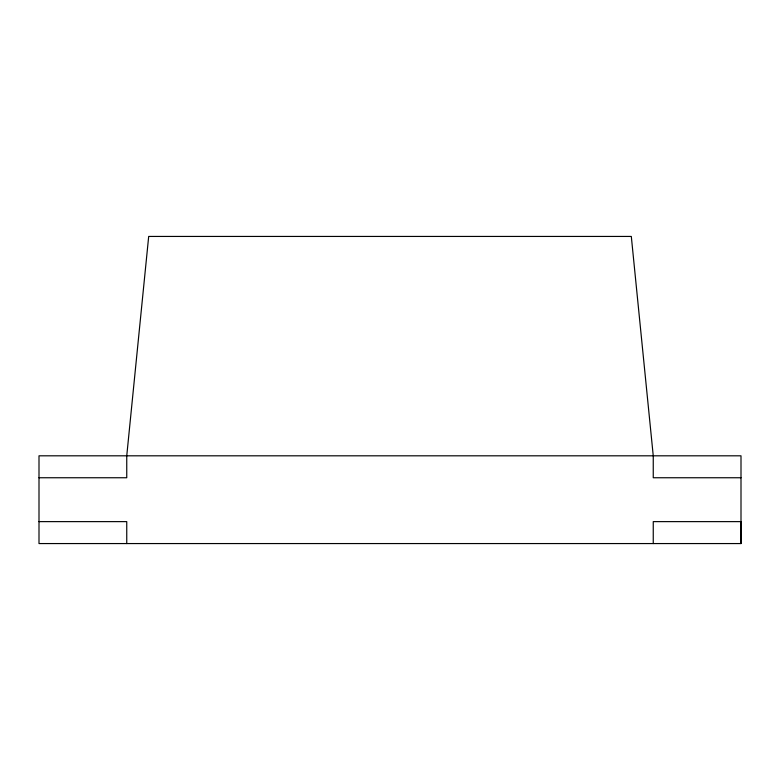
<?xml version="1.0" encoding="UTF-8"?>
<svg xmlns="http://www.w3.org/2000/svg" width="780" height="780" viewBox="0 0 780 780"><rect width="100%" height="100%" fill="white"/><g stroke="black" fill="none" stroke-linecap="round" stroke-linejoin="round"><path stroke-width="1.17" d="M741 543.562L741 455.812L39 455.812L39 543.562L741 543.562L741 521.625L653.25 521.625L653.25 543.562M39 477.75L126.75 477.75L126.75 455.812L148.688 236.438L631.312 236.438L653.25 455.812L653.25 477.75L741 477.75M39 521.625L126.75 521.625L126.75 543.562"/></g></svg>
